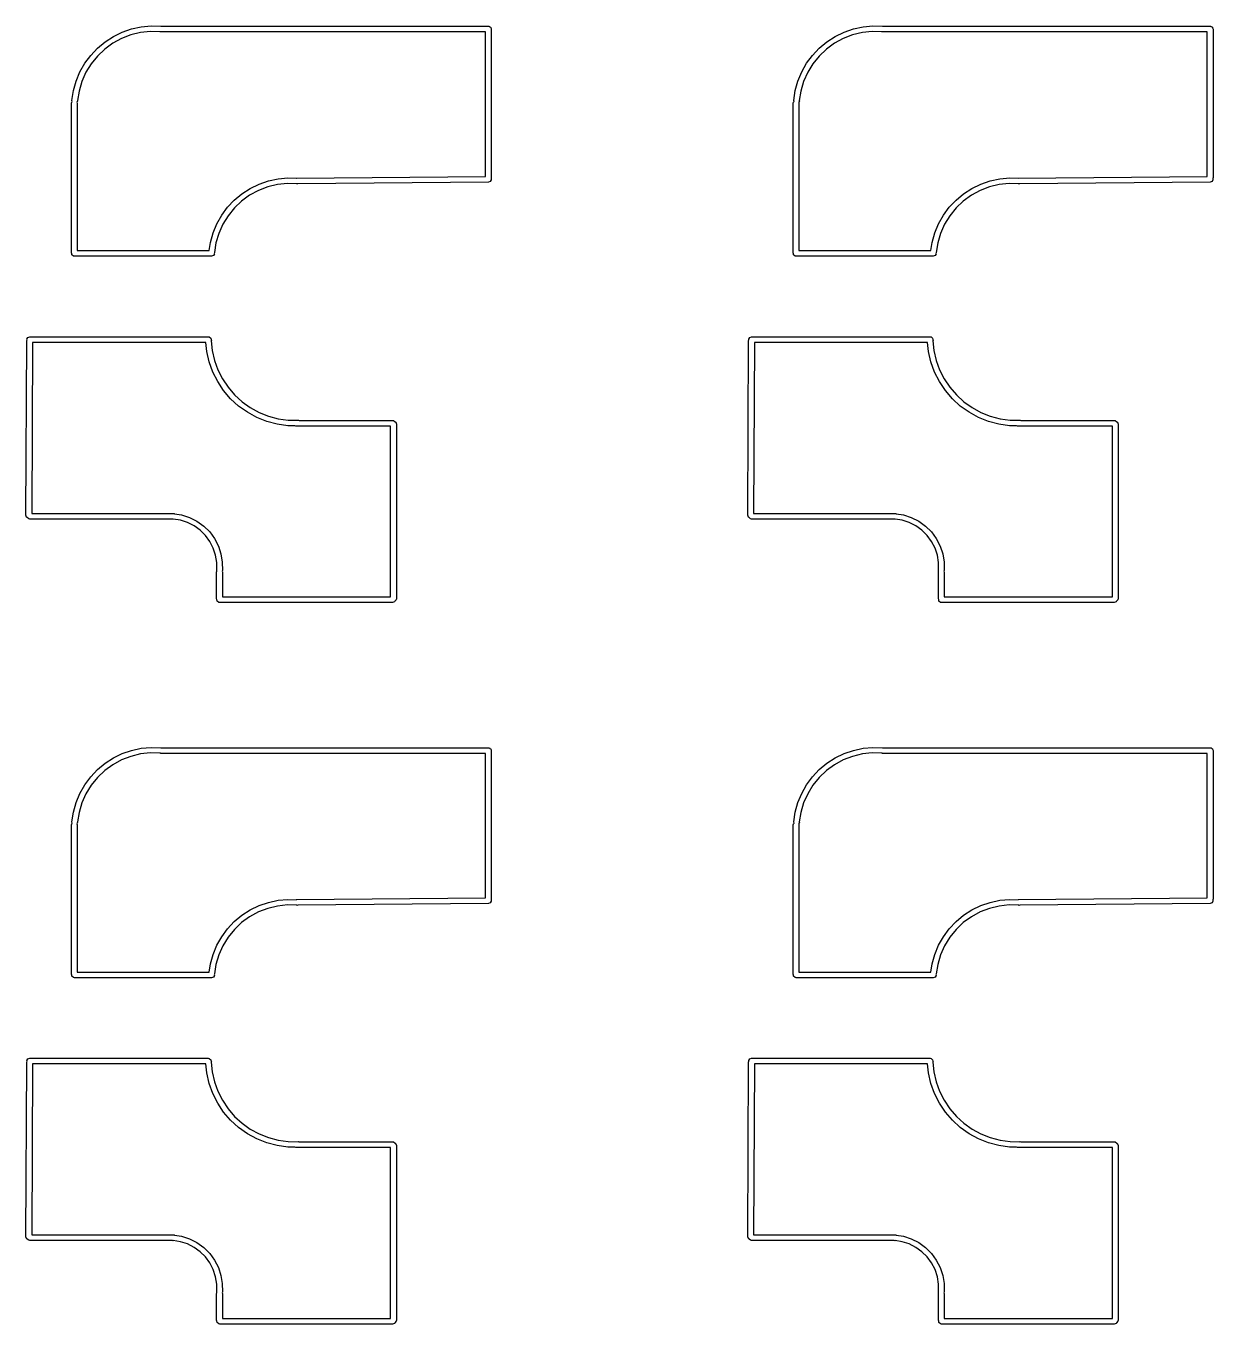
# Model space of a CAD drawing. Extents: x -7 to 140, y -36 to 78.
# Drawn here: x -7.38 to 23.88, y 29.7 to 63.89 of the extents above; entities that cross this region are included whole.
import ezdxf

# ---------------------------------------------------------------- set-up
doc = ezdxf.new("R2010")
doc.units = 0
doc.layers.add('BLACK', color=7, linetype='CONTINUOUS')

msp = doc.modelspace()

# ---------------------------------------------------------------- linework, layer by layer
at = {"layer": 'BLACK', "linetype": 'CONTINUOUS'}
for p, q in [((-5.2925, 63.4688), (-5.0736, 63.6102)), ((-5.0736, 63.6102), (-4.83925, 63.724)), ((-4.61217, 63.6513), (-4.85784, 63.5569)), ((-4.83925, 63.724), (-4.59288, 63.8089)), ((-4.35627, 63.7128), (-4.61217, 63.6513)), ((-4.59288, 63.8089), (-4.33809, 63.8634)), ((-4.09454, 63.7404), (-4.35627, 63.7128)), ((-4.33809, 63.8634), (-4.07859, 63.8867)), ((-3.85136, 63.7341), (-4.09454, 63.7404)), ((-4.07859, 63.8867), (-3.82526, 63.8789)), ((-3.85065, 63.7335), (-3.85136, 63.7341)), ((-3.83537, 63.7308), (-3.85065, 63.7335)), ((-3.83184, 63.7293), (-3.83537, 63.7308)), ((-3.82962, 63.7298), (-3.83184, 63.7293)), ((-3.825, 63.729), (-3.82962, 63.7298)), ((-3.82526, 63.8789), (-3.825, 63.879)), ((-3.825, 63.879), (4.8, 63.879)), ((4.725, 63.729), (-3.825, 63.729)), ((4.725, 59.9243), (4.725, 63.729)), ((4.8, 63.879), (4.80974, 63.8773)), ((4.80974, 63.8773), (4.81302, 63.8779)), ((4.81302, 63.8779), (4.81591, 63.8762)), ((4.81591, 63.8762), (4.82565, 63.8745)), ((4.82565, 63.8745), (4.84058, 63.862)), ((4.84058, 63.862), (4.85745, 63.8522)), ((4.85745, 63.8522), (4.85977, 63.8458)), ((4.85977, 63.8458), (4.86495, 63.8415)), ((4.86495, 63.8415), (4.86834, 63.8223)), ((4.86834, 63.8223), (4.875, 63.804)), ((4.875, 63.804), (4.875, 59.896)), ((13.7075, 63.4688), (13.9264, 63.6102)), ((13.9264, 63.6102), (14.1608, 63.724)), ((14.3878, 63.6513), (14.1422, 63.5569)), ((14.1608, 63.724), (14.4071, 63.8089)), ((14.6437, 63.7128), (14.3878, 63.6513)), ((14.4071, 63.8089), (14.6619, 63.8634)), ((14.9055, 63.7404), (14.6437, 63.7128)), ((14.6619, 63.8634), (14.9214, 63.8867)), ((15.1486, 63.7341), (14.9055, 63.7404)), ((14.9214, 63.8867), (15.1747, 63.8789)), ((15.1493, 63.7335), (15.1486, 63.7341)), ((15.1646, 63.7308), (15.1493, 63.7335)), ((15.1682, 63.7293), (15.1646, 63.7308)), ((15.1704, 63.7298), (15.1682, 63.7293)), ((15.175, 63.729), (15.1704, 63.7298)), ((15.1747, 63.8789), (15.175, 63.879)), ((15.175, 63.879), (23.8, 63.879)), ((23.725, 63.729), (15.175, 63.729)), ((23.725, 59.9243), (23.725, 63.729)), ((23.8, 63.879), (23.8097, 63.8773)), ((23.8097, 63.8773), (23.813, 63.8779)), ((23.813, 63.8779), (23.8159, 63.8762)), ((23.8159, 63.8762), (23.8257, 63.8745)), ((23.8257, 63.8745), (23.8406, 63.862)), ((23.8406, 63.862), (23.8575, 63.8522)), ((23.8575, 63.8522), (23.8598, 63.8458)), ((23.8598, 63.8458), (23.865, 63.8415)), ((23.865, 63.8415), (23.8683, 63.8223)), ((23.8683, 63.8223), (23.875, 63.804)), ((23.875, 63.804), (23.875, 59.896)), ((-5.67151, 63.1126), (-5.49278, 63.3022)), ((-5.30197, 63.2766), (-5.49283, 63.0953)), ((-5.49278, 63.3022), (-5.2925, 63.4688)), ((-5.08909, 63.4313), (-5.30197, 63.2766)), ((-4.85784, 63.5569), (-5.08909, 63.4313)), ((13.3285, 63.1126), (13.5072, 63.3022)), ((13.5072, 63.3022), (13.7075, 63.4688)), ((13.698, 63.2766), (13.5072, 63.0953)), ((13.9109, 63.4313), (13.698, 63.2766)), ((14.1422, 63.5569), (13.9109, 63.4313)), ((-5.82609, 62.9028), (-5.67151, 63.1126)), ((-5.49283, 63.0953), (-5.65839, 62.8908)), ((13.1739, 62.9028), (13.3285, 63.1126)), ((13.5072, 63.0953), (13.3416, 62.8908)), ((-6.05414, 62.4353), (-5.95426, 62.676)), ((-5.95426, 62.676), (-5.82609, 62.9028)), ((-5.79584, 62.6663), (-5.90282, 62.4259)), ((-5.65839, 62.8908), (-5.79584, 62.6663)), ((12.9459, 62.4353), (13.0457, 62.676)), ((13.0457, 62.676), (13.1739, 62.9028)), ((13.2042, 62.6663), (13.0972, 62.4259)), ((13.3416, 62.8908), (13.2042, 62.6663)), ((-6.12429, 62.1844), (-6.05414, 62.4353)), ((-5.90282, 62.4259), (-5.9775, 62.1735)), ((12.8757, 62.1844), (12.9459, 62.4353)), ((13.0972, 62.4259), (13.0225, 62.1735)), ((-6.17048, 61.8757), (-6.156, 61.8929)), ((-6.16369, 61.9268), (-6.12429, 62.1844)), ((-6.156, 61.8929), (-6.16369, 61.9268)), ((-6.16369, 61.9268), (-6.16369, 61.9268)), ((-6.01431, 61.9132), (-6.03254, 61.8707)), ((-5.9775, 62.1735), (-6.01688, 61.9245)), ((-6.01688, 61.9245), (-6.01431, 61.9132)), ((12.8295, 61.8757), (12.844, 61.8929)), ((12.8363, 61.9268), (12.8757, 62.1844)), ((12.844, 61.8929), (12.8363, 61.9268)), ((12.8363, 61.9268), (12.8363, 61.9268)), ((12.9857, 61.9132), (12.9675, 61.8707)), ((13.0225, 62.1735), (12.9831, 61.9245)), ((12.9831, 61.9245), (12.9857, 61.9132)), ((-6.175, 61.85), (-6.17048, 61.8757)), ((-6.175, 57.905), (-6.175, 61.85)), ((-6.03254, 61.8707), (-6.025, 61.85)), ((-6.025, 61.85), (-6.025, 57.971)), ((12.825, 61.85), (12.8295, 61.8757)), ((12.825, 57.905), (12.825, 61.85)), ((12.9675, 61.8707), (12.975, 61.85)), ((12.975, 61.85), (12.975, 57.971)), ((-0.99145, 59.8051), (-0.73712, 59.8595)), ((-0.73712, 59.8595), (-0.47809, 59.8828)), ((-0.47809, 59.8828), (-0.25882, 59.876)), ((-0.25882, 59.876), (-0.25068, 59.879)), ((-0.25068, 59.879), (4.725, 59.9243)), ((4.87398, 59.8376), (4.84873, 59.793)), ((4.87048, 59.8703), (4.86837, 59.8678)), ((4.86837, 59.8678), (4.87398, 59.8376)), ((4.875, 59.896), (4.87048, 59.8703)), ((18.0085, 59.8051), (18.2629, 59.8595)), ((18.2629, 59.8595), (18.5219, 59.8828)), ((18.5219, 59.8828), (18.7412, 59.876)), ((18.7412, 59.876), (18.7493, 59.879)), ((18.7493, 59.879), (23.725, 59.9243)), ((23.874, 59.8376), (23.8487, 59.793)), ((23.8705, 59.8703), (23.8684, 59.8678)), ((23.8684, 59.8678), (23.874, 59.8376)), ((23.875, 59.896), (23.8705, 59.8703)), ((-1.68984, 59.4659), (-1.47131, 59.6069)), ((-1.25585, 59.5535), (-1.48666, 59.4281)), ((-1.47131, 59.6069), (-1.23738, 59.7205)), ((-1.01065, 59.6476), (-1.25585, 59.5535)), ((-1.23738, 59.7205), (-0.99145, 59.8051)), ((-0.75525, 59.709), (-1.01065, 59.6476)), ((-0.49403, 59.7364), (-0.75525, 59.709)), ((-0.25682, 59.7303), (-0.49403, 59.7364)), ((-0.24932, 59.729), (-0.25682, 59.7303)), ((-0.24063, 59.7291), (-0.24932, 59.729)), ((-0.23186, 59.7253), (-0.24063, 59.7291)), ((-0.21415, 59.7293), (-0.23186, 59.7253)), ((4.80068, 59.775), (-0.21415, 59.7293)), ((4.84873, 59.793), (4.80068, 59.775)), ((17.3102, 59.4659), (17.5287, 59.6069)), ((17.7442, 59.5535), (17.5133, 59.4281)), ((17.5287, 59.6069), (17.7626, 59.7205)), ((17.9894, 59.6476), (17.7442, 59.5535)), ((17.7626, 59.7205), (18.0085, 59.8051)), ((18.2448, 59.709), (17.9894, 59.6476)), ((18.506, 59.7364), (18.2448, 59.709)), ((18.7432, 59.7303), (18.506, 59.7364)), ((18.7507, 59.729), (18.7432, 59.7303)), ((18.7594, 59.7291), (18.7507, 59.729)), ((18.7681, 59.7253), (18.7594, 59.7291)), ((18.7859, 59.7293), (18.7681, 59.7253)), ((23.8007, 59.775), (18.7859, 59.7293)), ((23.8487, 59.793), (23.8007, 59.775)), ((-2.06821, 59.1103), (-1.88978, 59.2995)), ((-1.88978, 59.2995), (-1.68984, 59.4659)), ((-1.69915, 59.2737), (-1.88965, 59.0929)), ((-1.48666, 59.4281), (-1.69915, 59.2737)), ((16.9318, 59.1103), (17.1102, 59.2995)), ((17.1102, 59.2995), (17.3102, 59.4659)), ((17.3009, 59.2737), (17.1103, 59.0929)), ((17.5133, 59.4281), (17.3009, 59.2737)), ((-2.35051, 58.6746), (-2.22254, 58.901)), ((-2.22254, 58.901), (-2.06821, 59.1103)), ((-2.05493, 58.8887), (-2.19215, 58.6648)), ((-1.88965, 59.0929), (-2.05493, 58.8887)), ((16.6495, 58.6746), (16.7775, 58.901)), ((16.7775, 58.901), (16.9318, 59.1103)), ((16.9451, 58.8887), (16.8079, 58.6648)), ((17.1103, 59.0929), (16.9451, 58.8887)), ((-2.45025, 58.4344), (-2.35051, 58.6746)), ((-2.19215, 58.6648), (-2.29896, 58.4248)), ((16.5497, 58.4344), (16.6495, 58.6746)), ((16.8079, 58.6648), (16.701, 58.4248)), ((-2.55292, 57.971), (-2.52032, 58.1839)), ((-2.52032, 58.1839), (-2.45025, 58.4344)), ((-2.37353, 58.173), (-2.41287, 57.9244)), ((-2.29896, 58.4248), (-2.37353, 58.173)), ((16.4471, 57.971), (16.4797, 58.1839)), ((16.4797, 58.1839), (16.5497, 58.4344)), ((16.6265, 58.173), (16.5871, 57.9244)), ((16.701, 58.4248), (16.6265, 58.173)), ((-6.17141, 57.8951), (-6.175, 57.905)), ((-6.16495, 57.8585), (-6.17141, 57.8951)), ((-6.12565, 57.8255), (-6.16495, 57.8585)), ((-6.1, 57.821), (-6.12565, 57.8255)), ((-2.49, 57.821), (-6.1, 57.821)), ((-6.025, 57.971), (-2.55292, 57.971)), ((-2.44179, 57.8385), (-2.49, 57.821)), ((-2.41614, 57.883), (-2.44179, 57.8385)), ((-2.41031, 57.9131), (-2.41822, 57.8947)), ((-2.41822, 57.8947), (-2.41614, 57.883)), ((-2.41287, 57.9244), (-2.41031, 57.9131)), ((12.8286, 57.8951), (12.825, 57.905)), ((12.835, 57.8585), (12.8286, 57.8951)), ((12.8743, 57.8255), (12.835, 57.8585)), ((12.9, 57.821), (12.8743, 57.8255)), ((16.51, 57.821), (12.9, 57.821)), ((12.975, 57.971), (16.4471, 57.971)), ((16.5582, 57.8385), (16.51, 57.821)), ((16.5839, 57.883), (16.5582, 57.8385)), ((16.5897, 57.9131), (16.5818, 57.8947)), ((16.5818, 57.8947), (16.5839, 57.883)), ((16.5871, 57.9244), (16.5897, 57.9131)), ((-7.375, 51.0004), (-7.35, 55.6004)), ((-7.35, 55.6004), (-7.34605, 55.6221)), ((-7.34886, 55.638), (-7.32321, 55.6825)), ((-7.34605, 55.6221), (-7.34886, 55.638)), ((-7.32321, 55.6825), (-7.275, 55.7)), ((-7.275, 55.7), (-2.575, 55.7)), ((-7.20027, 55.55), (-7.22473, 51.05)), ((-2.64003, 55.55), (-7.20027, 55.55)), ((-2.61538, 55.3148), (-2.64003, 55.55)), ((-2.575, 55.7), (-2.54935, 55.6955)), ((-2.54935, 55.6955), (-2.51005, 55.6625)), ((-2.51005, 55.6625), (-2.50365, 55.6262)), ((-2.50365, 55.6262), (-2.49507, 55.6033)), ((-2.49507, 55.6033), (-2.498, 55.5927)), ((-2.498, 55.5927), (-2.47137, 55.3388)), ((11.625, 51.0004), (11.65, 55.6004)), ((11.65, 55.6004), (11.6539, 55.6221)), ((11.6511, 55.638), (11.6768, 55.6825)), ((11.6539, 55.6221), (11.6511, 55.638)), ((11.6768, 55.6825), (11.725, 55.7)), ((11.725, 55.7), (16.425, 55.7)), ((11.7997, 55.55), (11.7753, 51.05)), ((16.36, 55.55), (11.7997, 55.55)), ((16.3846, 55.3148), (16.36, 55.55)), ((16.425, 55.7), (16.4507, 55.6955)), ((16.4507, 55.6955), (16.49, 55.6625)), ((16.49, 55.6625), (16.4964, 55.6262)), ((16.4964, 55.6262), (16.5049, 55.6033)), ((16.5049, 55.6033), (16.502, 55.5927)), ((16.502, 55.5927), (16.5286, 55.3388)), ((-2.55207, 55.0385), (-2.61538, 55.3148)), ((-2.47137, 55.3388), (-2.412, 55.0797)), ((-2.412, 55.0797), (-2.32183, 54.8296)), ((16.4479, 55.0385), (16.3846, 55.3148)), ((16.5286, 55.3388), (16.588, 55.0797)), ((16.588, 55.0797), (16.6782, 54.8296)), ((-2.45591, 54.7719), (-2.55207, 55.0385)), ((-2.32832, 54.5188), (-2.45591, 54.7719)), ((-2.32183, 54.8296), (-2.20217, 54.5923)), ((16.5441, 54.7719), (16.4479, 55.0385)), ((16.6717, 54.5188), (16.5441, 54.7719)), ((16.6782, 54.8296), (16.7978, 54.5923)), ((-2.17115, 54.2829), (-2.32832, 54.5188)), ((-2.20217, 54.5923), (-2.05478, 54.371)), ((-2.05478, 54.371), (-1.8818, 54.1692)), ((16.8288, 54.2829), (16.6717, 54.5188)), ((16.7978, 54.5923), (16.9452, 54.371)), ((16.9452, 54.371), (17.1182, 54.1692)), ((-1.9867, 54.0677), (-2.17115, 54.2829)), ((-1.77765, 53.8763), (-1.9867, 54.0677)), ((-1.8818, 54.1692), (-1.68575, 53.9897)), ((17.0133, 54.0677), (16.8288, 54.2829)), ((17.2223, 53.8763), (17.0133, 54.0677)), ((17.1182, 54.1692), (17.3142, 53.9897)), ((-1.54705, 53.7115), (-1.77765, 53.8763)), ((-1.68575, 53.9897), (-1.46949, 53.8352)), ((-1.29827, 53.5757), (-1.54705, 53.7115)), ((-1.46949, 53.8352), (-1.23619, 53.7078)), ((-1.23619, 53.7078), (-0.98923, 53.6095)), ((17.4529, 53.7115), (17.2223, 53.8763)), ((17.3142, 53.9897), (17.5305, 53.8352)), ((17.7017, 53.5757), (17.4529, 53.7115)), ((17.5305, 53.8352), (17.7638, 53.7078)), ((17.7638, 53.7078), (18.0108, 53.6095)), ((-1.03493, 53.4708), (-1.29827, 53.5757)), ((-0.76088, 53.3985), (-1.03493, 53.4708)), ((-0.98923, 53.6095), (-0.73221, 53.5416)), ((-0.4801, 53.3597), (-0.76088, 53.3985)), ((-0.73221, 53.5416), (-0.4689, 53.5053)), ((-0.30339, 53.3568), (-0.4801, 53.3597)), ((-0.4689, 53.5053), (-0.21356, 53.5011)), ((-0.30065, 53.3545), (-0.30339, 53.3568)), ((-0.275, 53.35), (-0.30065, 53.3545)), ((2.225, 53.35), (-0.275, 53.35)), ((-0.21356, 53.5011), (-0.2033, 53.5049)), ((-0.2033, 53.5049), (-0.18551, 53.5)), ((-0.18551, 53.5), (2.275, 53.5)), ((2.225, 48.85), (2.225, 53.35)), ((2.275, 53.5), (2.30065, 53.4955)), ((2.30065, 53.4955), (2.33995, 53.4625)), ((2.33995, 53.4625), (2.34077, 53.4578)), ((2.34077, 53.4578), (2.35745, 53.4482)), ((2.35745, 53.4482), (2.375, 53.4)), ((2.375, 53.4), (2.375, 48.8)), ((17.9651, 53.4708), (17.7017, 53.5757)), ((18.2391, 53.3985), (17.9651, 53.4708)), ((18.0108, 53.6095), (18.2678, 53.5416)), ((18.5199, 53.3597), (18.2391, 53.3985)), ((18.2678, 53.5416), (18.5311, 53.5053)), ((18.6966, 53.3568), (18.5199, 53.3597)), ((18.5311, 53.5053), (18.7864, 53.5011)), ((18.6993, 53.3545), (18.6966, 53.3568)), ((18.725, 53.35), (18.6993, 53.3545)), ((21.225, 53.35), (18.725, 53.35)), ((18.7864, 53.5011), (18.7967, 53.5049)), ((18.7967, 53.5049), (18.8145, 53.5)), ((18.8145, 53.5), (21.275, 53.5)), ((21.225, 48.85), (21.225, 53.35)), ((21.275, 53.5), (21.3007, 53.4955)), ((21.3007, 53.4955), (21.34, 53.4625)), ((21.34, 53.4625), (21.3408, 53.4578)), ((21.3408, 53.4578), (21.3575, 53.4482)), ((21.3575, 53.4482), (21.375, 53.4)), ((21.375, 53.4), (21.375, 48.8)), ((-7.35771, 50.9521), (-7.375, 51.0004)), ((-7.34078, 50.9422), (-7.35771, 50.9521)), ((-7.33995, 50.9375), (-7.34078, 50.9422)), ((-7.22473, 51.05), (-3.5, 51.05)), ((-3.5, 51.05), (-3.47435, 51.0455)), ((-3.47435, 51.0455), (-3.46879, 51.0408)), ((-3.46879, 51.0408), (-3.27744, 51.0111)), ((-3.27744, 51.0111), (-3.06849, 50.9439)), ((-3.06849, 50.9439), (-2.87263, 50.8448)), ((11.6423, 50.9521), (11.625, 51.0004)), ((11.6592, 50.9422), (11.6423, 50.9521)), ((11.66, 50.9375), (11.6592, 50.9422)), ((11.7753, 51.05), (15.5, 51.05)), ((15.5, 51.05), (15.5257, 51.0455)), ((15.5257, 51.0455), (15.5312, 51.0408)), ((15.5312, 51.0408), (15.7226, 51.0111)), ((15.7226, 51.0111), (15.9315, 50.9439)), ((15.9315, 50.9439), (16.1274, 50.8448)), ((-7.30065, 50.9045), (-7.33995, 50.9375)), ((-7.275, 50.9), (-7.30065, 50.9045)), ((-3.51732, 50.9), (-7.275, 50.9)), ((-3.50567, 50.8952), (-3.51732, 50.9)), ((-3.49589, 50.8976), (-3.50567, 50.8952)), ((-3.31114, 50.8689), (-3.49589, 50.8976)), ((-3.12402, 50.8087), (-3.31114, 50.8689)), ((-2.94862, 50.72), (-3.12402, 50.8087)), ((-2.78926, 50.6049), (-2.94862, 50.72)), ((-2.87263, 50.8448), (-2.69468, 50.7163)), ((-2.64987, 50.4663), (-2.78926, 50.6049)), ((-2.69468, 50.7163), (-2.53902, 50.5615)), ((11.6993, 50.9045), (11.66, 50.9375)), ((11.725, 50.9), (11.6993, 50.9045)), ((15.4827, 50.9), (11.725, 50.9)), ((15.4943, 50.8952), (15.4827, 50.9)), ((15.5041, 50.8976), (15.4943, 50.8952)), ((15.6889, 50.8689), (15.5041, 50.8976)), ((15.876, 50.8087), (15.6889, 50.8689)), ((16.0514, 50.72), (15.876, 50.8087)), ((16.2107, 50.6049), (16.0514, 50.72)), ((16.1274, 50.8448), (16.3053, 50.7163)), ((16.3501, 50.4663), (16.2107, 50.6049)), ((16.3053, 50.7163), (16.461, 50.5615)), ((-2.53387, 50.3076), (-2.64987, 50.4663)), ((-2.53902, 50.5615), (-2.40949, 50.3843)), ((-2.44412, 50.1328), (-2.53387, 50.3076)), ((-2.40949, 50.3843), (-2.30927, 50.1891)), ((16.4661, 50.3076), (16.3501, 50.4663)), ((16.461, 50.5615), (16.5905, 50.3843)), ((16.5559, 50.1328), (16.4661, 50.3076)), ((16.5905, 50.3843), (16.6907, 50.1891)), ((-2.38283, 49.946), (-2.44412, 50.1328)), ((-2.35151, 49.7519), (-2.38283, 49.946)), ((-2.30927, 50.1891), (-2.24083, 49.9805)), ((-2.24083, 49.9805), (-2.20586, 49.7638)), ((16.6172, 49.946), (16.5559, 50.1328)), ((16.6485, 49.7519), (16.6172, 49.946)), ((16.6907, 50.1891), (16.7592, 49.9805)), ((16.7592, 49.9805), (16.7941, 49.7638)), ((-2.35096, 49.565), (-2.35151, 49.7519)), ((-2.20586, 49.7638), (-2.20521, 49.5443)), ((16.649, 49.565), (16.6485, 49.7519)), ((16.7941, 49.7638), (16.7948, 49.5443)), ((-2.355, 49.5), (-2.35048, 49.5257)), ((-2.355, 48.8), (-2.355, 49.5)), ((-2.35479, 49.5557), (-2.35096, 49.565)), ((-2.34816, 49.5284), (-2.35479, 49.5557)), ((-2.35048, 49.5257), (-2.34816, 49.5284)), ((-2.20521, 49.5443), (-2.21366, 49.5238)), ((-2.21366, 49.5238), (-2.205, 49.5)), ((-2.20521, 49.5443), (-2.20521, 49.5443)), ((-2.205, 49.5), (-2.205, 48.85)), ((16.645, 49.5), (16.6495, 49.5257)), ((16.645, 48.8), (16.645, 49.5)), ((16.6452, 49.5557), (16.649, 49.565)), ((16.6518, 49.5284), (16.6452, 49.5557)), ((16.6495, 49.5257), (16.6518, 49.5284)), ((16.7948, 49.5443), (16.7863, 49.5238)), ((16.7863, 49.5238), (16.795, 49.5)), ((16.7948, 49.5443), (16.7948, 49.5443)), ((16.795, 49.5), (16.795, 48.85)), ((-2.34719, 48.7785), (-2.355, 48.8)), ((-2.33995, 48.7375), (-2.34719, 48.7785)), ((-2.30065, 48.7045), (-2.33995, 48.7375)), ((-2.275, 48.7), (-2.30065, 48.7045)), ((2.275, 48.7), (-2.275, 48.7)), ((-2.205, 48.85), (2.225, 48.85)), ((2.32321, 48.7175), (2.275, 48.7)), ((2.33284, 48.7342), (2.32321, 48.7175)), ((2.3375, 48.735), (2.33284, 48.7342)), ((2.37048, 48.7743), (2.3375, 48.735)), ((2.375, 48.8), (2.37048, 48.7743)), ((16.6528, 48.7785), (16.645, 48.8)), ((16.66, 48.7375), (16.6528, 48.7785)), ((16.6993, 48.7045), (16.66, 48.7375)), ((16.725, 48.7), (16.6993, 48.7045)), ((21.275, 48.7), (16.725, 48.7)), ((16.795, 48.85), (21.225, 48.85)), ((21.3232, 48.7175), (21.275, 48.7)), ((21.3328, 48.7342), (21.3232, 48.7175)), ((21.3375, 48.735), (21.3328, 48.7342)), ((21.3705, 48.7743), (21.3375, 48.735)), ((21.375, 48.8), (21.3705, 48.7743)), ((-4.83925, 44.724), (-4.59288, 44.8089)), ((-4.59288, 44.8089), (-4.33809, 44.8634)), ((-4.33809, 44.8634), (-4.07859, 44.8867)), ((-4.07859, 44.8867), (-3.82526, 44.8789)), ((-3.82526, 44.8789), (-3.825, 44.879)), ((-3.825, 44.879), (4.8, 44.879)), ((4.8, 44.879), (4.80974, 44.8773)), ((4.80974, 44.8773), (4.81302, 44.8779)), ((4.81302, 44.8779), (4.81591, 44.8762)), ((4.81591, 44.8762), (4.82565, 44.8745)), ((4.82565, 44.8745), (4.84058, 44.862)), ((4.84058, 44.862), (4.85745, 44.8522)), ((4.85745, 44.8522), (4.85977, 44.8458)), ((4.85977, 44.8458), (4.86495, 44.8415)), ((4.86495, 44.8415), (4.86834, 44.8223)), ((4.86834, 44.8223), (4.875, 44.804)), ((4.875, 44.804), (4.875, 40.896)), ((14.1608, 44.724), (14.4071, 44.8089)), ((14.4071, 44.8089), (14.6619, 44.8634)), ((14.6619, 44.8634), (14.9214, 44.8867)), ((14.9214, 44.8867), (15.1747, 44.8789)), ((15.1747, 44.8789), (15.175, 44.879)), ((15.175, 44.879), (23.8, 44.879)), ((23.8, 44.879), (23.8097, 44.8773)), ((23.8097, 44.8773), (23.813, 44.8779)), ((23.813, 44.8779), (23.8159, 44.8762)), ((23.8159, 44.8762), (23.8257, 44.8745)), ((23.8257, 44.8745), (23.8406, 44.862)), ((23.8406, 44.862), (23.8575, 44.8522)), ((23.8575, 44.8522), (23.8598, 44.8458)), ((23.8598, 44.8458), (23.865, 44.8415)), ((23.865, 44.8415), (23.8683, 44.8223)), ((23.8683, 44.8223), (23.875, 44.804)), ((23.875, 44.804), (23.875, 40.896)), ((-5.49278, 44.3022), (-5.2925, 44.4688)), ((-5.2925, 44.4688), (-5.0736, 44.6102)), ((-4.85784, 44.5569), (-5.08909, 44.4313)), ((-5.0736, 44.6102), (-4.83925, 44.724)), ((-4.61217, 44.6513), (-4.85784, 44.5569)), ((-4.35627, 44.7128), (-4.61217, 44.6513)), ((-4.09454, 44.7404), (-4.35627, 44.7128)), ((-3.85136, 44.7341), (-4.09454, 44.7404)), ((-3.85065, 44.7335), (-3.85136, 44.7341)), ((-3.83537, 44.7308), (-3.85065, 44.7335)), ((-3.83184, 44.7293), (-3.83537, 44.7308)), ((-3.82962, 44.7298), (-3.83184, 44.7293)), ((-3.825, 44.729), (-3.82962, 44.7298)), ((4.725, 44.729), (-3.825, 44.729)), ((4.725, 40.9243), (4.725, 44.729)), ((13.5072, 44.3022), (13.7075, 44.4688)), ((13.7075, 44.4688), (13.9264, 44.6102)), ((14.1422, 44.5569), (13.9109, 44.4313)), ((13.9264, 44.6102), (14.1608, 44.724)), ((14.3878, 44.6513), (14.1422, 44.5569)), ((14.6437, 44.7128), (14.3878, 44.6513)), ((14.9055, 44.7404), (14.6437, 44.7128)), ((15.1486, 44.7341), (14.9055, 44.7404)), ((15.1493, 44.7335), (15.1486, 44.7341)), ((15.1646, 44.7308), (15.1493, 44.7335)), ((15.1682, 44.7293), (15.1646, 44.7308)), ((15.1704, 44.7298), (15.1682, 44.7293)), ((15.175, 44.729), (15.1704, 44.7298)), ((23.725, 44.729), (15.175, 44.729)), ((23.725, 40.9243), (23.725, 44.729)), ((-5.82609, 43.9028), (-5.67151, 44.1126)), ((-5.67151, 44.1126), (-5.49278, 44.3022)), ((-5.30197, 44.2766), (-5.49283, 44.0953)), ((-5.08909, 44.4313), (-5.30197, 44.2766)), ((13.1739, 43.9028), (13.3285, 44.1126)), ((13.3285, 44.1126), (13.5072, 44.3022)), ((13.698, 44.2766), (13.5072, 44.0953)), ((13.9109, 44.4313), (13.698, 44.2766)), ((-5.95426, 43.676), (-5.82609, 43.9028)), ((-5.65839, 43.8908), (-5.79584, 43.6663)), ((-5.49283, 44.0953), (-5.65839, 43.8908)), ((13.0457, 43.676), (13.1739, 43.9028)), ((13.3416, 43.8908), (13.2042, 43.6663)), ((13.5072, 44.0953), (13.3416, 43.8908)), ((-6.12429, 43.1844), (-6.05414, 43.4353)), ((-6.05414, 43.4353), (-5.95426, 43.676)), ((-5.90282, 43.4259), (-5.9775, 43.1735)), ((-5.79584, 43.6663), (-5.90282, 43.4259)), ((12.8757, 43.1844), (12.9459, 43.4353)), ((12.9459, 43.4353), (13.0457, 43.676)), ((13.0972, 43.4259), (13.0225, 43.1735)), ((13.2042, 43.6663), (13.0972, 43.4259)), ((-6.16369, 42.9268), (-6.12429, 43.1844)), ((-5.9775, 43.1735), (-6.01688, 42.9245)), ((12.8363, 42.9268), (12.8757, 43.1844)), ((13.0225, 43.1735), (12.9831, 42.9245)), ((-6.175, 42.85), (-6.17048, 42.8757)), ((-6.175, 38.905), (-6.175, 42.85)), ((-6.17048, 42.8757), (-6.156, 42.8929)), ((-6.156, 42.8929), (-6.16369, 42.9268)), ((-6.16369, 42.9268), (-6.16369, 42.9268)), ((-6.01431, 42.9132), (-6.03254, 42.8707)), ((-6.03254, 42.8707), (-6.025, 42.85)), ((-6.025, 42.85), (-6.025, 38.971)), ((-6.01688, 42.9245), (-6.01431, 42.9132)), ((12.825, 42.85), (12.8295, 42.8757)), ((12.825, 38.905), (12.825, 42.85)), ((12.8295, 42.8757), (12.844, 42.8929)), ((12.844, 42.8929), (12.8363, 42.9268)), ((12.8363, 42.9268), (12.8363, 42.9268)), ((12.9857, 42.9132), (12.9675, 42.8707)), ((12.9675, 42.8707), (12.975, 42.85)), ((12.975, 42.85), (12.975, 38.971)), ((12.9831, 42.9245), (12.9857, 42.9132)), ((-1.47131, 40.6069), (-1.23738, 40.7205)), ((-1.23738, 40.7205), (-0.99145, 40.8051)), ((-0.75525, 40.709), (-1.01065, 40.6476)), ((-0.99145, 40.8051), (-0.73712, 40.8595)), ((-0.49403, 40.7364), (-0.75525, 40.709)), ((-0.73712, 40.8595), (-0.47809, 40.8828)), ((-0.25682, 40.7303), (-0.49403, 40.7364)), ((-0.47809, 40.8828), (-0.25882, 40.876)), ((-0.25882, 40.876), (-0.25068, 40.879)), ((-0.24932, 40.729), (-0.25682, 40.7303)), ((-0.25068, 40.879), (4.725, 40.9243)), ((-0.24063, 40.7291), (-0.24932, 40.729)), ((-0.23186, 40.7253), (-0.24063, 40.7291)), ((-0.21415, 40.7293), (-0.23186, 40.7253)), ((4.80068, 40.775), (-0.21415, 40.7293)), ((4.84873, 40.793), (4.80068, 40.775)), ((4.87398, 40.8376), (4.84873, 40.793)), ((4.87048, 40.8703), (4.86837, 40.8678)), ((4.86837, 40.8678), (4.87398, 40.8376)), ((4.875, 40.896), (4.87048, 40.8703)), ((17.5287, 40.6069), (17.7626, 40.7205)), ((17.7626, 40.7205), (18.0085, 40.8051)), ((18.2448, 40.709), (17.9894, 40.6476)), ((18.0085, 40.8051), (18.2629, 40.8595)), ((18.506, 40.7364), (18.2448, 40.709)), ((18.2629, 40.8595), (18.5219, 40.8828)), ((18.7432, 40.7303), (18.506, 40.7364)), ((18.5219, 40.8828), (18.7412, 40.876)), ((18.7412, 40.876), (18.7493, 40.879)), ((18.7507, 40.729), (18.7432, 40.7303)), ((18.7493, 40.879), (23.725, 40.9243)), ((18.7594, 40.7291), (18.7507, 40.729)), ((18.7681, 40.7253), (18.7594, 40.7291)), ((18.7859, 40.7293), (18.7681, 40.7253)), ((23.8007, 40.775), (18.7859, 40.7293)), ((23.8487, 40.793), (23.8007, 40.775)), ((23.874, 40.8376), (23.8487, 40.793)), ((23.8705, 40.8703), (23.8684, 40.8678)), ((23.8684, 40.8678), (23.874, 40.8376)), ((23.875, 40.896), (23.8705, 40.8703)), ((-1.88978, 40.2995), (-1.68984, 40.4659)), ((-1.48666, 40.4281), (-1.69915, 40.2737)), ((-1.68984, 40.4659), (-1.47131, 40.6069)), ((-1.25585, 40.5535), (-1.48666, 40.4281)), ((-1.01065, 40.6476), (-1.25585, 40.5535)), ((17.1102, 40.2995), (17.3102, 40.4659)), ((17.5133, 40.4281), (17.3009, 40.2737)), ((17.3102, 40.4659), (17.5287, 40.6069)), ((17.7442, 40.5535), (17.5133, 40.4281)), ((17.9894, 40.6476), (17.7442, 40.5535)), ((-2.22254, 39.901), (-2.06821, 40.1103)), ((-2.06821, 40.1103), (-1.88978, 40.2995)), ((-1.88965, 40.0929), (-2.05493, 39.8887)), ((-1.69915, 40.2737), (-1.88965, 40.0929)), ((16.7775, 39.901), (16.9318, 40.1103)), ((16.9318, 40.1103), (17.1102, 40.2995)), ((17.1103, 40.0929), (16.9451, 39.8887)), ((17.3009, 40.2737), (17.1103, 40.0929)), ((-2.45025, 39.4344), (-2.35051, 39.6746)), ((-2.35051, 39.6746), (-2.22254, 39.901)), ((-2.19215, 39.6648), (-2.29896, 39.4248)), ((-2.05493, 39.8887), (-2.19215, 39.6648)), ((16.5497, 39.4344), (16.6495, 39.6746)), ((16.6495, 39.6746), (16.7775, 39.901)), ((16.8079, 39.6648), (16.701, 39.4248)), ((16.9451, 39.8887), (16.8079, 39.6648)), ((-2.52032, 39.1839), (-2.45025, 39.4344)), ((-2.29896, 39.4248), (-2.37353, 39.173)), ((16.4797, 39.1839), (16.5497, 39.4344)), ((16.701, 39.4248), (16.6265, 39.173)), ((-2.55292, 38.971), (-2.52032, 39.1839)), ((-2.37353, 39.173), (-2.41287, 38.9244)), ((16.4471, 38.971), (16.4797, 39.1839)), ((16.6265, 39.173), (16.5871, 38.9244)), ((-6.17141, 38.8951), (-6.175, 38.905)), ((-6.16495, 38.8585), (-6.17141, 38.8951)), ((-6.12565, 38.8255), (-6.16495, 38.8585)), ((-6.1, 38.821), (-6.12565, 38.8255)), ((-2.49, 38.821), (-6.1, 38.821)), ((-6.025, 38.971), (-2.55292, 38.971)), ((-2.44179, 38.8385), (-2.49, 38.821)), ((-2.41614, 38.883), (-2.44179, 38.8385)), ((-2.41031, 38.9131), (-2.41822, 38.8947)), ((-2.41822, 38.8947), (-2.41614, 38.883)), ((-2.41287, 38.9244), (-2.41031, 38.9131)), ((12.8286, 38.8951), (12.825, 38.905)), ((12.835, 38.8585), (12.8286, 38.8951)), ((12.8743, 38.8255), (12.835, 38.8585)), ((12.9, 38.821), (12.8743, 38.8255)), ((16.51, 38.821), (12.9, 38.821)), ((12.975, 38.971), (16.4471, 38.971)), ((16.5582, 38.8385), (16.51, 38.821)), ((16.5839, 38.883), (16.5582, 38.8385)), ((16.5897, 38.9131), (16.5818, 38.8947)), ((16.5818, 38.8947), (16.5839, 38.883)), ((16.5871, 38.9244), (16.5897, 38.9131)), ((-7.375, 32.0004), (-7.35, 36.6004)), ((-7.35, 36.6004), (-7.34605, 36.6221)), ((-7.34886, 36.638), (-7.32321, 36.6825)), ((-7.34605, 36.6221), (-7.34886, 36.638)), ((-7.32321, 36.6825), (-7.275, 36.7)), ((-7.275, 36.7), (-2.575, 36.7)), ((-2.575, 36.7), (-2.54935, 36.6955)), ((-2.54935, 36.6955), (-2.51005, 36.6625)), ((-2.51005, 36.6625), (-2.50365, 36.6262)), ((-2.50365, 36.6262), (-2.49507, 36.6033)), ((-2.49507, 36.6033), (-2.498, 36.5927)), ((-2.498, 36.5927), (-2.47137, 36.3388)), ((11.625, 32.0004), (11.65, 36.6004)), ((11.65, 36.6004), (11.6539, 36.6221)), ((11.6511, 36.638), (11.6768, 36.6825)), ((11.6539, 36.6221), (11.6511, 36.638)), ((11.6768, 36.6825), (11.725, 36.7)), ((11.725, 36.7), (16.425, 36.7)), ((16.425, 36.7), (16.4507, 36.6955)), ((16.4507, 36.6955), (16.49, 36.6625)), ((16.49, 36.6625), (16.4964, 36.6262)), ((16.4964, 36.6262), (16.5049, 36.6033)), ((16.5049, 36.6033), (16.502, 36.5927)), ((16.502, 36.5927), (16.5286, 36.3388)), ((-7.20027, 36.55), (-7.22473, 32.05)), ((-2.64003, 36.55), (-7.20027, 36.55)), ((-2.61538, 36.3148), (-2.64003, 36.55)), ((-2.55207, 36.0385), (-2.61538, 36.3148)), ((-2.47137, 36.3388), (-2.412, 36.0797)), ((11.7997, 36.55), (11.7753, 32.05)), ((16.36, 36.55), (11.7997, 36.55)), ((16.3846, 36.3148), (16.36, 36.55)), ((16.4479, 36.0385), (16.3846, 36.3148)), ((16.5286, 36.3388), (16.588, 36.0797)), ((-2.45591, 35.7719), (-2.55207, 36.0385)), ((-2.412, 36.0797), (-2.32183, 35.8296)), ((16.5441, 35.7719), (16.4479, 36.0385)), ((16.588, 36.0797), (16.6782, 35.8296)), ((-2.32832, 35.5188), (-2.45591, 35.7719)), ((-2.32183, 35.8296), (-2.20217, 35.5923)), ((-2.20217, 35.5923), (-2.05478, 35.371)), ((16.6717, 35.5188), (16.5441, 35.7719)), ((16.6782, 35.8296), (16.7978, 35.5923)), ((16.7978, 35.5923), (16.9452, 35.371)), ((-2.17115, 35.2829), (-2.32832, 35.5188)), ((-1.9867, 35.0677), (-2.17115, 35.2829)), ((-2.05478, 35.371), (-1.8818, 35.1692)), ((16.8288, 35.2829), (16.6717, 35.5188)), ((17.0133, 35.0677), (16.8288, 35.2829)), ((16.9452, 35.371), (17.1182, 35.1692)), ((-1.77765, 34.8763), (-1.9867, 35.0677)), ((-1.8818, 35.1692), (-1.68575, 34.9897)), ((-1.54705, 34.7115), (-1.77765, 34.8763)), ((-1.68575, 34.9897), (-1.46949, 34.8352)), ((17.2223, 34.8763), (17.0133, 35.0677)), ((17.1182, 35.1692), (17.3142, 34.9897)), ((17.4529, 34.7115), (17.2223, 34.8763)), ((17.3142, 34.9897), (17.5305, 34.8352)), ((-1.29827, 34.5757), (-1.54705, 34.7115)), ((-1.46949, 34.8352), (-1.23619, 34.7078)), ((-1.03493, 34.4708), (-1.29827, 34.5757)), ((-1.23619, 34.7078), (-0.98923, 34.6095)), ((-0.98923, 34.6095), (-0.73221, 34.5416)), ((-0.73221, 34.5416), (-0.4689, 34.5053)), ((17.7017, 34.5757), (17.4529, 34.7115)), ((17.5305, 34.8352), (17.7638, 34.7078)), ((17.9651, 34.4708), (17.7017, 34.5757)), ((17.7638, 34.7078), (18.0108, 34.6095)), ((18.0108, 34.6095), (18.2678, 34.5416)), ((18.2678, 34.5416), (18.5311, 34.5053)), ((-0.76088, 34.3985), (-1.03493, 34.4708)), ((-0.4801, 34.3597), (-0.76088, 34.3985)), ((-0.30339, 34.3568), (-0.4801, 34.3597)), ((-0.4689, 34.5053), (-0.21356, 34.5011)), ((-0.30065, 34.3545), (-0.30339, 34.3568)), ((-0.275, 34.35), (-0.30065, 34.3545)), ((2.225, 34.35), (-0.275, 34.35)), ((-0.21356, 34.5011), (-0.2033, 34.5049)), ((-0.2033, 34.5049), (-0.18551, 34.5)), ((-0.18551, 34.5), (2.275, 34.5)), ((2.225, 29.85), (2.225, 34.35)), ((2.275, 34.5), (2.30065, 34.4955)), ((2.30065, 34.4955), (2.33995, 34.4625)), ((2.33995, 34.4625), (2.34077, 34.4578)), ((2.34077, 34.4578), (2.35745, 34.4482)), ((2.35745, 34.4482), (2.375, 34.4)), ((2.375, 34.4), (2.375, 29.8)), ((18.2391, 34.3985), (17.9651, 34.4708)), ((18.5199, 34.3597), (18.2391, 34.3985)), ((18.6966, 34.3568), (18.5199, 34.3597)), ((18.5311, 34.5053), (18.7864, 34.5011)), ((18.6993, 34.3545), (18.6966, 34.3568)), ((18.725, 34.35), (18.6993, 34.3545)), ((21.225, 34.35), (18.725, 34.35)), ((18.7864, 34.5011), (18.7967, 34.5049)), ((18.7967, 34.5049), (18.8145, 34.5)), ((18.8145, 34.5), (21.275, 34.5)), ((21.225, 29.85), (21.225, 34.35)), ((21.275, 34.5), (21.3007, 34.4955)), ((21.3007, 34.4955), (21.34, 34.4625)), ((21.34, 34.4625), (21.3408, 34.4578)), ((21.3408, 34.4578), (21.3575, 34.4482)), ((21.3575, 34.4482), (21.375, 34.4)), ((21.375, 34.4), (21.375, 29.8)), ((-7.35771, 31.9521), (-7.375, 32.0004)), ((-7.34078, 31.9422), (-7.35771, 31.9521)), ((-7.33995, 31.9375), (-7.34078, 31.9422)), ((-7.30065, 31.9045), (-7.33995, 31.9375)), ((-7.275, 31.9), (-7.30065, 31.9045)), ((-3.51732, 31.9), (-7.275, 31.9)), ((-7.22473, 32.05), (-3.5, 32.05)), ((-3.50567, 31.8952), (-3.51732, 31.9)), ((-3.49589, 31.8976), (-3.50567, 31.8952)), ((-3.5, 32.05), (-3.47435, 32.0455)), ((-3.31114, 31.8689), (-3.49589, 31.8976)), ((-3.47435, 32.0455), (-3.46879, 32.0408)), ((-3.46879, 32.0408), (-3.27744, 32.0111)), ((-3.12402, 31.8087), (-3.31114, 31.8689)), ((-3.27744, 32.0111), (-3.06849, 31.9439)), ((-2.94862, 31.72), (-3.12402, 31.8087)), ((-3.06849, 31.9439), (-2.87263, 31.8448)), ((-2.87263, 31.8448), (-2.69468, 31.7163)), ((11.6423, 31.9521), (11.625, 32.0004)), ((11.6592, 31.9422), (11.6423, 31.9521)), ((11.66, 31.9375), (11.6592, 31.9422)), ((11.6993, 31.9045), (11.66, 31.9375)), ((11.725, 31.9), (11.6993, 31.9045)), ((15.4827, 31.9), (11.725, 31.9)), ((11.7753, 32.05), (15.5, 32.05)), ((15.4943, 31.8952), (15.4827, 31.9)), ((15.5041, 31.8976), (15.4943, 31.8952)), ((15.5, 32.05), (15.5257, 32.0455)), ((15.6889, 31.8689), (15.5041, 31.8976)), ((15.5257, 32.0455), (15.5312, 32.0408)), ((15.5312, 32.0408), (15.7226, 32.0111)), ((15.876, 31.8087), (15.6889, 31.8689)), ((15.7226, 32.0111), (15.9315, 31.9439)), ((16.0514, 31.72), (15.876, 31.8087)), ((15.9315, 31.9439), (16.1274, 31.8448)), ((16.1274, 31.8448), (16.3053, 31.7163)), ((-2.78926, 31.6049), (-2.94862, 31.72)), ((-2.64987, 31.4663), (-2.78926, 31.6049)), ((-2.69468, 31.7163), (-2.53902, 31.5615)), ((-2.53387, 31.3076), (-2.64987, 31.4663)), ((-2.53902, 31.5615), (-2.40949, 31.3843)), ((16.2107, 31.6049), (16.0514, 31.72)), ((16.3501, 31.4663), (16.2107, 31.6049)), ((16.3053, 31.7163), (16.461, 31.5615)), ((16.4661, 31.3076), (16.3501, 31.4663)), ((16.461, 31.5615), (16.5905, 31.3843)), ((-2.44412, 31.1328), (-2.53387, 31.3076)), ((-2.38283, 30.946), (-2.44412, 31.1328)), ((-2.40949, 31.3843), (-2.30927, 31.1891)), ((-2.30927, 31.1891), (-2.24083, 30.9805)), ((16.5559, 31.1328), (16.4661, 31.3076)), ((16.6172, 30.946), (16.5559, 31.1328)), ((16.5905, 31.3843), (16.6907, 31.1891)), ((16.6907, 31.1891), (16.7592, 30.9805)), ((-2.35151, 30.7519), (-2.38283, 30.946)), ((-2.24083, 30.9805), (-2.20586, 30.7638)), ((16.6485, 30.7519), (16.6172, 30.946)), ((16.7592, 30.9805), (16.7941, 30.7638)), ((-2.355, 30.5), (-2.35048, 30.5257)), ((-2.355, 29.8), (-2.355, 30.5)), ((-2.35479, 30.5557), (-2.35096, 30.565)), ((-2.34816, 30.5284), (-2.35479, 30.5557)), ((-2.35096, 30.565), (-2.35151, 30.7519)), ((-2.35048, 30.5257), (-2.34816, 30.5284)), ((-2.20521, 30.5443), (-2.21366, 30.5238)), ((-2.21366, 30.5238), (-2.205, 30.5)), ((-2.20586, 30.7638), (-2.20521, 30.5443)), ((-2.20521, 30.5443), (-2.20521, 30.5443)), ((-2.205, 30.5), (-2.205, 29.85)), ((16.645, 30.5), (16.6495, 30.5257)), ((16.645, 29.8), (16.645, 30.5)), ((16.6452, 30.5557), (16.649, 30.565)), ((16.6518, 30.5284), (16.6452, 30.5557)), ((16.649, 30.565), (16.6485, 30.7519)), ((16.6495, 30.5257), (16.6518, 30.5284)), ((16.7948, 30.5443), (16.7863, 30.5238)), ((16.7863, 30.5238), (16.795, 30.5)), ((16.7941, 30.7638), (16.7948, 30.5443)), ((16.7948, 30.5443), (16.7948, 30.5443)), ((16.795, 30.5), (16.795, 29.85)), ((-2.34719, 29.7785), (-2.355, 29.8)), ((-2.33995, 29.7375), (-2.34719, 29.7785)), ((-2.205, 29.85), (2.225, 29.85)), ((2.37048, 29.7743), (2.3375, 29.735)), ((2.375, 29.8), (2.37048, 29.7743)), ((16.6528, 29.7785), (16.645, 29.8)), ((16.66, 29.7375), (16.6528, 29.7785)), ((16.795, 29.85), (21.225, 29.85)), ((21.3705, 29.7743), (21.3375, 29.735)), ((21.375, 29.8), (21.3705, 29.7743)), ((-2.30065, 29.7045), (-2.33995, 29.7375)), ((-2.275, 29.7), (-2.30065, 29.7045)), ((2.275, 29.7), (-2.275, 29.7)), ((2.32321, 29.7175), (2.275, 29.7)), ((2.33284, 29.7342), (2.32321, 29.7175)), ((2.3375, 29.735), (2.33284, 29.7342)), ((16.6993, 29.7045), (16.66, 29.7375)), ((16.725, 29.7), (16.6993, 29.7045)), ((21.275, 29.7), (16.725, 29.7)), ((21.3232, 29.7175), (21.275, 29.7)), ((21.3328, 29.7342), (21.3232, 29.7175)), ((21.3375, 29.735), (21.3328, 29.7342))]:
    msp.add_line(p, q, dxfattribs=at)

doc.saveas('drawing.dxf')
